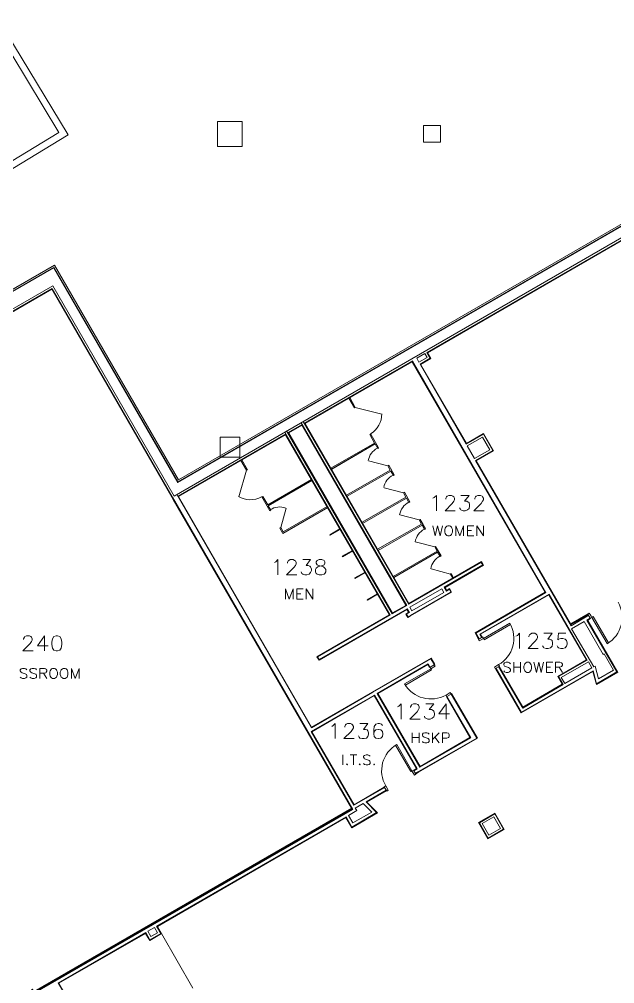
# Model space of a CAD drawing. Header units: millimetres. Extents: x 171 to 6612, y 356 to 4695.
# Drawn here: x 2453 to 3159, y 2614 to 3758 of the extents above; entities that cross this region are included whole.
import ezdxf

# ---------------------------------------------------------------- set-up
doc = ezdxf.new("R2010")
doc.units = ezdxf.units.MM
for name, color, linetype in [('descriptions', 252, 'Continuous'), ('doors', 170, 'Continuous'), ('rooms', 30, 'Continuous'), ('walls', 7, 'Continuous'), ('washrooms', 192, 'Continuous')]:
    doc.layers.add(name, color=color, linetype=linetype)

msp = doc.modelspace()

# ---------------------------------------------------------------- linework, layer by layer
at = {"layer": 'descriptions', "lineweight": 9}
for points in [[(2943.7, 3157.1), (2946.5, 3145.2), (2949.3, 3157.1), (2952.1, 3145.2), (2954.9, 3157.1)], [(2971, 3145.2), (2971, 3157.1), (2975.5, 3145.2), (2980.1, 3157.1), (2980.1, 3145.2)], [(2992.1, 3145.2), (2984.6, 3145.2), (2984.6, 3157.1), (2992.1, 3157.1)], [(2995.6, 3145.2), (2995.6, 3157.1), (3003.5, 3145.2), (3003.5, 3157.1)], [(2984.6, 3151.5), (2989.3, 3151.5)], [(2768.9, 3070.3), (2768.9, 3082.3), (2773.4, 3070.3), (2778, 3082.3), (2778, 3070.3)], [(2790, 3070.3), (2782.5, 3070.3), (2782.5, 3082.3), (2790, 3082.3)], [(2782.5, 3076.6), (2787.2, 3076.6)], [(2793.5, 3070.3), (2793.5, 3082.3), (2801.4, 3070.3), (2801.4, 3082.3)], [(3035.6, 2993.6), (3034.4, 2994.8), (3032.8, 2995.5), (3030.4, 2995.5), (3028.6, 2994.8), (3027.6, 2993.6), (3027.6, 2992.4), (3028.1, 2991.5), (3028.6, 2990.8), (3029.7, 2990.3), (3033.2, 2989.2), (3034.4, 2988.5), (3034.9, 2988), (3035.6, 2986.8), (3035.6, 2985.2), (3034.4, 2984), (3032.8, 2983.3), (3030.4, 2983.3), (3028.6, 2984), (3027.6, 2985.2)], [(3039.6, 2995.5), (3039.6, 2983.3)], [(3047.5, 2995.5), (3047.5, 2983.3)], [(3063.4, 2995.5), (3066.5, 2983.3), (3069.3, 2995.5), (3072.1, 2983.3), (3074.9, 2995.5)], [(3085.9, 2983.3), (3078.4, 2983.3), (3078.4, 2995.5), (3085.9, 2995.5)], [(3089.1, 2983.3), (3089.1, 2995.5), (3094.3, 2995.5), (3096.2, 2994.8), (3096.6, 2994.3), (3097.3, 2993.1), (3097.3, 2992), (3096.6, 2990.8), (3096.2, 2990.3), (3094.3, 2989.6), (3089.1, 2989.6)], [(2462.5, 2986.6), (2461.3, 2987.7), (2459.7, 2988.2), (2457.3, 2988.2), (2455.7, 2987.7), (2454.5, 2986.6), (2454.5, 2985.4), (2455.2, 2984.2), (2455.7, 2983.8), (2456.9, 2983.1), (2460.4, 2981.9), (2461.3, 2981.4), (2462, 2981), (2462.5, 2979.8), (2462.5, 2977.9), (2461.3, 2976.8), (2459.7, 2976.3), (2457.3, 2976.3), (2455.7, 2976.8), (2454.5, 2977.9)], [(2473.9, 2986.6), (2472.8, 2987.7), (2471.1, 2988.2), (2468.8, 2988.2), (2467.2, 2987.7), (2466, 2986.6), (2466, 2985.4), (2466.5, 2984.2), (2467.2, 2983.8), (2468.3, 2983.1), (2471.6, 2981.9), (2472.8, 2981.4), (2473.5, 2981), (2473.9, 2979.8), (2473.9, 2977.9), (2472.8, 2976.8), (2471.1, 2976.3), (2468.8, 2976.3), (2467.2, 2976.8), (2466, 2977.9)], [(2477.9, 2976.3), (2477.9, 2988.2), (2483.1, 2988.2), (2484.9, 2987.7), (2485.4, 2987), (2485.9, 2986.1), (2485.9, 2984.9), (2485.4, 2983.8), (2484.9, 2983.1), (2483.1, 2982.6), (2477.9, 2982.6)], [(2515.1, 2976.3), (2515.1, 2988.2), (2519.8, 2976.3), (2524.2, 2988.2), (2524.2, 2976.3)], [(3039.6, 2989.6), (3047.5, 2989.6)], [(3078.4, 2989.6), (3083.1, 2989.6)], [(3093.4, 2989.6), (3097.3, 2983.3)], [(2481.9, 2982.6), (2485.9, 2976.3)], [(2919.1, 2911.7), (2919.1, 2899.8)], [(2919.1, 2906.1), (2927.3, 2906.1)], [(2927.3, 2911.7), (2927.3, 2899.8)], [(2939.2, 2910.1), (2938, 2911.3), (2936.4, 2911.7), (2934.1, 2911.7), (2932.2, 2911.3), (2931.3, 2910.1), (2931.3, 2908.9), (2931.7, 2907.7), (2932.2, 2907.3), (2933.4, 2906.6), (2936.9, 2905.6), (2938, 2904.9), (2938.5, 2904.5), (2939.2, 2903.3), (2939.2, 2901.4), (2938, 2900.5), (2936.4, 2899.8), (2934.1, 2899.8), (2932.2, 2900.5), (2931.3, 2901.4)], [(2943.2, 2911.7), (2943.2, 2899.8)], [(2951.1, 2911.7), (2943.2, 2903.8)], [(2946, 2906.6), (2951.1, 2899.8)], [(2955.1, 2899.8), (2955.1, 2911.7), (2960.3, 2911.7), (2962.1, 2911.3), (2962.6, 2910.8), (2963.1, 2909.6), (2963.1, 2907.7), (2962.6, 2906.6), (2962.1, 2906.1), (2960.3, 2905.6), (2955.1, 2905.6)], [(2837, 2885.8), (2837, 2873.8)], [(2845.6, 2885.8), (2853.6, 2885.8)], [(2849.6, 2885.8), (2849.6, 2873.8)], [(2869.5, 2884.1), (2868.3, 2885.1), (2866.7, 2885.8), (2864.4, 2885.8), (2862.7, 2885.1), (2861.5, 2884.1), (2861.5, 2883), (2862, 2881.8), (2862.7, 2881.1), (2863.9, 2880.6), (2867.2, 2879.4), (2868.3, 2879), (2869, 2878.3), (2869.5, 2877.1), (2869.5, 2875.5), (2868.3, 2874.3), (2866.7, 2873.8), (2864.4, 2873.8), (2862.7, 2874.3), (2861.5, 2875.5)]]:
    msp.add_lwpolyline(points, dxfattribs=at)
for points in [[(2961.2, 3157.1), (2960, 3156.6), (2959.1, 3155.5), (2958.4, 3154.3), (2957.9, 3152.7), (2957.9, 3149.6), (2958.4, 3148), (2959.1, 3146.8), (2960, 3145.6), (2961.2, 3145.2), (2963.5, 3145.2), (2964.7, 3145.6), (2965.9, 3146.8), (2966.3, 3148), (2967, 3149.6), (2967, 3152.7), (2966.3, 3154.3), (2965.9, 3155.5), (2964.7, 3156.6), (2963.5, 3157.1)], [(3055, 2995.5), (3053.8, 2994.8), (3052.7, 2993.6), (3052.2, 2992.4), (3051.5, 2990.8), (3051.5, 2988), (3052.2, 2986.3), (3052.7, 2985.2), (3053.8, 2984), (3055, 2983.3), (3057.3, 2983.3), (3058.5, 2984), (3059.4, 2985.2), (3060.1, 2986.3), (3060.6, 2988), (3060.6, 2990.8), (3060.1, 2992.4), (3059.4, 2993.6), (3058.5, 2994.8), (3057.3, 2995.5)], [(2492.9, 2988.2), (2491.7, 2987.7), (2490.6, 2986.6), (2490.1, 2985.4), (2489.4, 2983.8), (2489.4, 2981), (2490.1, 2979.1), (2490.6, 2977.9), (2491.7, 2976.8), (2492.9, 2976.3), (2495.2, 2976.3), (2496.2, 2976.8), (2497.3, 2977.9), (2498, 2979.1), (2498.5, 2981), (2498.5, 2983.8), (2498, 2985.4), (2497.3, 2986.6), (2496.2, 2987.7), (2495.2, 2988.2)], [(2505.5, 2988.2), (2504.4, 2987.7), (2503.2, 2986.6), (2502.5, 2985.4), (2502, 2983.8), (2502, 2981), (2502.5, 2979.1), (2503.2, 2977.9), (2504.4, 2976.8), (2505.5, 2976.3), (2507.6, 2976.3), (2508.8, 2976.8), (2510, 2977.9), (2510.7, 2979.1), (2511.1, 2981), (2511.1, 2983.8), (2510.7, 2985.4), (2510, 2986.6), (2508.8, 2987.7), (2507.6, 2988.2)], [(2842.1, 2875), (2841.4, 2874.3), (2842.1, 2873.8), (2842.6, 2874.3)], [(2856.9, 2875), (2856.4, 2874.3), (2856.9, 2873.8), (2857.6, 2874.3)], [(2874.2, 2875), (2873.5, 2874.3), (2874.2, 2873.8), (2874.6, 2874.3)]]:
    msp.add_lwpolyline(points, close=True, dxfattribs=at)
at = {"layer": 'doors', "lineweight": 9}
for centre, radius, start, end in [((3131.7, 3048.7), 36.3, 300.6022, 29.535), ((3003.9, 3023.8), 35.8, 299.5155, 30.1128), ((2941.4, 2988.2), 36.3, 210.6022, 299.535), ((2918.6, 2866.9), 35.7, 119.7429, 210.3943)]:
    msp.add_arc(centre, radius, start, end, dxfattribs=at)
at = {"layer": 'rooms', "lineweight": 9}
for points in [[(2943.4, 3189.9), (2945.3, 3190.6), (2947.9, 3193.1), (2947.9, 3175.1)], [(2958.9, 3188.9), (2958.9, 3189.9), (2959.8, 3191.5), (2960.7, 3192.4), (2962.4, 3193.1), (2965.9, 3193.1), (2967.5, 3192.4), (2968.4, 3191.5), (2969.1, 3189.9), (2969.1, 3188), (2968.4, 3186.3), (2966.6, 3183.8), (2958.2, 3175.1), (2970.1, 3175.1)], [(2976.9, 3193.1), (2986.5, 3193.1), (2981.3, 3186.3), (2983.9, 3186.3), (2985.5, 3185.4), (2986.5, 3184.7), (2987.2, 3182.1), (2987.2, 3180.3), (2986.5, 3177.7), (2984.6, 3176.1), (2982, 3175.1), (2979.4, 3175.1), (2976.9, 3176.1), (2976.2, 3177), (2975.2, 3178.6)], [(2993.2, 3188.9), (2993.2, 3189.9), (2994.2, 3191.5), (2994.9, 3192.4), (2996.8, 3193.1), (3000, 3193.1), (3001.9, 3192.4), (3002.6, 3191.5), (3003.5, 3189.9), (3003.5, 3188), (3002.6, 3186.3), (3001, 3183.8), (2992.3, 3175.1), (3004.5, 3175.1)], [(2755.8, 3113.6), (2757.5, 3114.5), (2760, 3117.1), (2760, 3099.1)], [(2771.3, 3112.9), (2771.3, 3113.6), (2772, 3115.5), (2772.9, 3116.2), (2774.5, 3117.1), (2778, 3117.1), (2779.7, 3116.2), (2780.6, 3115.5), (2781.5, 3113.6), (2781.5, 3112), (2780.6, 3110.3), (2779, 3107.7), (2770.3, 3099.1), (2782.2, 3099.1)], [(2789.3, 3117.1), (2798.6, 3117.1), (2793.5, 3110.3), (2796, 3110.3), (2797.7, 3109.4), (2798.6, 3108.4), (2799.6, 3105.9), (2799.6, 3104.2), (2798.6, 3101.7), (2797, 3100), (2794.4, 3099.1), (2791.8, 3099.1), (2789.3, 3100), (2788.3, 3100.7), (2787.4, 3102.6)], [(3041.9, 3026.3), (3043.8, 3027.3), (3046.3, 3029.9), (3046.3, 3011.8)], [(3057.3, 3025.4), (3057.3, 3026.3), (3058.3, 3028), (3059.2, 3028.9), (3060.8, 3029.9), (3064.4, 3029.9), (3066, 3028.9), (3066.9, 3028), (3067.6, 3026.3), (3067.6, 3024.7), (3066.9, 3022.8), (3065.1, 3020.3), (3056.6, 3011.8), (3068.6, 3011.8)], [(3075.3, 3029.9), (3084.9, 3029.9), (3079.8, 3022.8), (3082.4, 3022.8), (3084, 3022.1), (3084.9, 3021.2), (3085.6, 3018.6), (3085.6, 3017), (3084.9, 3014.4), (3083.1, 3012.5), (3080.5, 3011.8), (3077.9, 3011.8), (3075.3, 3012.5), (3074.6, 3013.5), (3073.7, 3015.1)], [(3101.1, 3029.9), (3092.7, 3029.9), (3091.7, 3022.1), (3092.7, 3022.8), (3095.2, 3023.8), (3097.8, 3023.8), (3100.4, 3022.8), (3102, 3021.2), (3102.9, 3018.6), (3102.9, 3017), (3102, 3014.4), (3100.4, 3012.5), (3097.8, 3011.8), (3095.2, 3011.8), (3092.7, 3012.5), (3091.7, 3013.5), (3090.8, 3015.1)], [(2458.5, 3022.6), (2458.5, 3023.3), (2459.4, 3025.2), (2460.1, 3025.9), (2462, 3026.8), (2465.3, 3026.8), (2467.2, 3025.9), (2467.9, 3025.2), (2468.8, 3023.3), (2468.8, 3021.7), (2467.9, 3020), (2466.2, 3017.5), (2457.6, 3008.8), (2469.7, 3008.8)], [(2483.3, 3008.8), (2483.3, 3026.8), (2474.9, 3014.9), (2487.7, 3014.9)], [(2901.8, 2942.6), (2903.4, 2943.5), (2906, 2946.1), (2906, 2928.1)], [(2917.2, 2941.9), (2917.2, 2942.6), (2918.2, 2944.5), (2918.9, 2945.2), (2920.7, 2946.1), (2924, 2946.1), (2925.9, 2945.2), (2926.6, 2944.5), (2927.5, 2942.6), (2927.5, 2941), (2926.6, 2939.3), (2924.9, 2936.8), (2916.3, 2928.1), (2928.4, 2928.1)], [(2935.2, 2946.1), (2944.6, 2946.1), (2939.4, 2939.3), (2942, 2939.3), (2943.9, 2938.4), (2944.6, 2937.5), (2945.5, 2934.9), (2945.5, 2933.2), (2944.6, 2930.7), (2942.9, 2929), (2940.4, 2928.1), (2937.8, 2928.1), (2935.2, 2929), (2934.3, 2929.7), (2933.6, 2931.6)], [(2959.3, 2928.1), (2959.3, 2946.1), (2950.7, 2934.2), (2963.5, 2934.2)], [(2823.7, 2919.4), (2825.3, 2920.4), (2827.9, 2922.7), (2827.9, 2904.9)], [(2839.1, 2918.5), (2839.1, 2919.4), (2840, 2921.1), (2840.7, 2922), (2842.6, 2922.7), (2845.9, 2922.7), (2847.7, 2922), (2848.4, 2921.1), (2849.4, 2919.4), (2849.4, 2917.8), (2848.4, 2915.9), (2846.8, 2913.4), (2838.2, 2904.9), (2850.3, 2904.9)], [(2857.1, 2922.7), (2866.5, 2922.7), (2861.3, 2915.9), (2863.9, 2915.9), (2865.8, 2915.2), (2866.5, 2914.3), (2867.4, 2911.7), (2867.4, 2910.1), (2866.5, 2907.5), (2864.8, 2905.6), (2862.2, 2904.9), (2859.7, 2904.9), (2857.1, 2905.6), (2856.2, 2906.6), (2855.5, 2908.2)], [(2883.8, 2920.4), (2882.8, 2922), (2880.3, 2922.7), (2878.6, 2922.7), (2876, 2922), (2874.2, 2919.4), (2873.5, 2915.2), (2873.5, 2910.8), (2874.2, 2907.5), (2876, 2905.6), (2878.6, 2904.9), (2879.3, 2904.9), (2881.9, 2905.6), (2883.8, 2907.5), (2884.5, 2910.1), (2884.5, 2910.8), (2883.8, 2913.4), (2881.9, 2915.2), (2879.3, 2915.9), (2878.6, 2915.9), (2876, 2915.2), (2874.2, 2913.4), (2873.5, 2910.8)]]:
    msp.add_lwpolyline(points, dxfattribs=at)
for points in [[(2808.9, 3117.1), (2806.3, 3116.2), (2805.4, 3114.5), (2805.4, 3112.9), (2806.3, 3111), (2808, 3110.3), (2811.5, 3109.4), (2814.1, 3108.4), (2815.7, 3106.8), (2816.6, 3105.2), (2816.6, 3102.6), (2815.7, 3100.7), (2814.8, 3100), (2812.2, 3099.1), (2808.9, 3099.1), (2806.3, 3100), (2805.4, 3100.7), (2804.7, 3102.6), (2804.7, 3105.2), (2805.4, 3106.8), (2807.3, 3108.4), (2809.6, 3109.4), (2813.1, 3110.3), (2814.8, 3111), (2815.7, 3112.9), (2815.7, 3114.5), (2814.8, 3116.2), (2812.2, 3117.1)], [(2497.1, 3026.8), (2494.5, 3025.9), (2492.9, 3023.3), (2492, 3019.1), (2492, 3016.5), (2492.9, 3012.3), (2494.5, 3009.7), (2497.1, 3008.8), (2498.7, 3008.8), (2501.3, 3009.7), (2503.2, 3012.3), (2503.9, 3016.5), (2503.9, 3019.1), (2503.2, 3023.3), (2501.3, 3025.9), (2498.7, 3026.8)]]:
    msp.add_lwpolyline(points, close=True, dxfattribs=at)
at = {"layer": 'walls', "color": 11, "lineweight": 5, "true_color": 0xf27172}
for points in [[(1336.2, 2915.2), (1342.5, 2904.9), (1452.7, 2972.1), (1450.6, 2975.4), (2511.4, 3620.7), (2428.1, 3757.6), (2288.2, 3672.4), (2326.8, 3609), (1412.7, 3053), (1375.2, 3114.5), (1477.7, 3177), (1519.3, 3108.4), (1526.1, 3112.7), (1480.5, 3188), (1364.2, 3117.1), (1405.9, 3048.8), (1390.4, 3039.4), (1394.7, 3032.7), (1299.9, 2974.9), (1309.3, 2959.7)], [(2156.5, 3496.3), (2337.8, 3606.5), (2299.2, 3669.6), (2425.5, 3746.6), (2500.4, 3623.5), (1154.4, 2804.6)], [(2844, 3308.4), (2850.8, 3297), (2851.7, 3297.5)], [(2845.2, 3309.2), (2851.7, 3297.5), (2883.3, 3289.7)], [(2823.7, 3224.5), (2875.3, 3254.2), (2878.4, 3249), (2879.3, 3249.7), (2870, 3265.9), (2869, 3265.4), (2874.6, 3255.3), (2822.7, 3225.4)], [(2823.4, 3224.2), (2875.3, 3254.2)], [(2722.6, 3223.1), (2723.8, 3223.5), (2717, 3235.2)], [(2716, 3234.5), (2722.6, 3223.1), (2713.7, 3191.7)], [(2841.9, 3192.2), (2893.8, 3222.1), (2896.9, 3217), (2897.8, 3217.7), (2891.5, 3228.9), (2890.3, 3228.2), (2893.1, 3223.3), (2841.2, 3193.4)], [(2890.3, 3228.2), (2867.4, 3234.3)], [(2799.8, 3212.1), (2747.9, 3182.1), (2742, 3192), (2740.8, 3191.5), (2750.2, 3175.1), (2751.4, 3175.8), (2748.3, 3181), (2800.3, 3210.9)], [(2908.8, 3196.2), (2885.9, 3202.3)], [(2860.4, 3160.1), (2912.3, 3190.1), (2915.3, 3184.9), (2916.3, 3185.6), (2910, 3196.9), (2908.8, 3196.2), (2911.6, 3191.3), (2859.7, 3161.3)], [(2818.3, 3180), (2766.3, 3150.1), (2763.3, 3155), (2762.4, 3154.3), (2765.9, 3148.2), (2819, 3178.9)], [(2763.3, 3155), (2769.6, 3177.9)], [(2927.3, 3164.1), (2904.4, 3170.2)], [(2932, 3158.7), (2928.4, 3164.8), (2927.3, 3164.1), (2930.3, 3159.2), (2878.2, 3129.3)], [(2878.9, 3128.1), (2930.8, 3158), (2933.8, 3152.9), (2935, 3153.6), (2931.5, 3159.7)], [(2833.5, 3153.6), (2821.3, 3146.6), (2821.8, 3145.9), (2833.9, 3152.9)], [(2950.4, 3126.7), (2946.9, 3132.8), (2945.8, 3132.1), (2948.8, 3127.2), (2896.6, 3097.2)], [(2945.8, 3132.1), (2922.8, 3138.2)], [(2848.2, 3127.9), (2836, 3121.1), (2836.5, 3120.4), (2848.7, 3127.4)], [(2897.3, 3096.1), (2949.3, 3126), (2952.3, 3120.8), (2953.5, 3121.5), (2950, 3127.6)], [(2863.2, 3102.4), (2851, 3095.4), (2851.3, 3094.6), (2863.4, 3101.7)], [(2964.5, 3100), (2941.5, 3106.1)], [(2968.2, 3095.6), (2965.4, 3100.5), (2964.5, 3100), (2967.3, 3095.1)], [(2877.9, 3076.6), (2865.8, 3069.6), (2866.2, 3069.2), (2878.2, 3076.2)], [(2622, 2673.8), (2659.2, 2609)]]:
    msp.add_lwpolyline(points, dxfattribs=at)
at = {"layer": 'walls', "color": 11, "lineweight": 9, "true_color": 0xf27172}
for points in [[(1566.1, 2903.8), (1571.7, 2893.9), (1562.6, 2888.8), (1562.6, 2888.6), (1557, 2898.4), (1569.2, 2905.4), (1572.9, 2907.5), (1637, 2944.7), (1637.2, 2944.2), (1637.2, 2944), (1625.5, 2964.1), (2495.2, 3466.3), (2642.1, 3211.8), (3434.6, 3669.4)], [(3435.6, 3667.7), (2641.4, 3209.3), (2494.5, 3463.5), (1626.7, 2962.5)], [(2641.2, 3209), (2494.5, 3463.3), (1626.7, 2962.3), (2494.5, 3463.1), (2641.4, 3208.6), (3435.8, 3667.3)], [(3435.6, 3667.5), (2641.2, 3208.8)], [(1658.5, 2956.4), (1656.9, 2959.2), (2493.1, 3441.8), (2637, 3192.4), (3441.7, 3657.2)], [(3430.9, 3647.9), (2936.4, 3362.5), (2940.4, 3355.7), (2928.4, 3348.7), (2983.2, 3253.9), (3003.5, 3265.9), (3014.8, 3246.5), (2994.2, 3234.5), (3107.4, 3038.7), (3128.4, 3051.1)], [(3127.5, 3052.5), (3127.3, 3052.8), (3106.7, 3041.1), (2995.1, 3234.3), (3015.5, 3246.2), (3003.8, 3266.6), (2983.4, 3254.9), (2929.1, 3348.4), (2941.1, 3355.5), (2937.1, 3362.3), (3429.3, 3646.5), (3431.6, 3642.2), (3425.3, 3638.5), (3422.9, 3642.7), (3420.1, 3641.1), (3424.1, 3634.3), (3433.2, 3639.4), (3610.8, 3332.1), (3608, 3330.4), (3608.2, 3330.2)], [(2117.2, 3216.8), (2117.5, 3216.8), (2115.6, 3220.3), (2151.1, 3240.8), (2158.9, 3227.3), (2186.5, 3243.2), (2178.7, 3256.8), (2492, 3437.6), (2635.8, 3188.2), (2847, 2822.4), (2470.7, 2605.1), (2469, 2608.1), (2468.8, 2607.9)], [(2636.1, 3189.2), (2492.2, 3438.5), (2177.8, 3257)], [(2998.6, 3023.1), (2994.4, 3030.1), (3077.7, 3078.3), (2919.3, 3352.7), (2791.1, 3278.7)], [(2960, 3080.6), (2958.2, 3084.1), (3003.8, 3110.6), (3001.2, 3114.8), (2915.3, 3064.9), (2792.1, 3278.5), (2919.1, 3351.7), (3076.8, 3078.5), (2993.7, 3030.3), (2997.9, 3022.8)], [(2787.6, 3279.4), (2912.8, 3062.8), (2895.5, 3052.8), (2770.3, 3269.6)], [(2788.8, 3277.3), (2771.5, 3267.3)], [(2772, 3266.8), (2789.3, 3276.9)], [(2788.3, 3276.4), (2911.6, 3062.8), (2912.3, 3063.3)], [(2790, 3280.8), (2915.1, 3064.2), (3001, 3113.8), (3002.8, 3110.8), (2957.2, 3084.4), (2959.8, 3079.9), (2963.3, 3081.8), (2964.9, 3078.7), (2917, 3050.9), (2914.2, 3049.3), (2912.3, 3052.3), (2915.1, 3054.2)], [(2769.4, 3266.1), (2641.2, 3192.2)], [(2945.3, 2992.4), (2946, 2992.7), (2941.5, 3000.4), (2871.8, 2960.1), (2799.8, 2918.5), (2642.1, 3192), (2769.1, 3265.2), (2892.2, 3051.8), (2806.1, 3002), (2808.7, 2997.8), (2912.8, 3057.9), (2914.9, 3054.6), (2915.1, 3054.2), (2915.8, 3054.4), (2913, 3058.9), (2808.9, 2998.7), (2807, 3001.8), (2893.1, 3051.6), (2768, 3268.2)], [(2895, 3053.5), (2895.9, 3053.9), (2772.7, 3267.3)], [(2467.2, 2606.9), (2470, 2602.3), (2848.7, 2821), (2634.9, 3191.3)], [(2945.5, 2992.4), (2941.3, 2999.4), (2872.5, 2959.9), (2799.6, 2917.8), (2640, 3194.3)], [(3021.5, 2990.3), (3050.1, 2941.2), (3098, 2969), (3092.7, 2978.4), (3126.6, 2998), (3081.4, 3076.2), (2999.3, 3028.9), (3001.7, 3024.9)], [(3002.1, 3025.2), (3000.3, 3028.7), (3081.2, 3075.5), (3125.9, 2998.3), (3091.7, 2978.6), (3097.1, 2969.3), (3050.3, 2942.1), (3022.2, 2990.6)], [(2911.6, 3062.8), (2895.9, 3053.9)], [(3127.7, 3052.3), (3106.5, 3040.1)], [(3018, 2988.2), (3048.4, 2935.4), (3133.4, 2984.5), (3137.6, 2969), (3162.8, 2983.8), (3127.3, 3045.3), (3130.6, 3047.4), (3130.3, 3047.6)], [(3018.5, 2988.5), (3048.7, 2936.3), (3133.8, 2985.4), (3137.8, 2970), (3161.9, 2984), (3126.3, 3045.5), (3130.3, 3047.9)], [(3128, 3051.8), (3106.9, 3039.7)], [(3126.8, 3046), (3127.3, 3045.3)], [(2940.4, 2989.4), (2938, 2993.4), (2877.7, 2958.5), (2928.2, 2871), (2988.6, 2905.9), (2960.3, 2954.8)], [(2960.3, 2955), (2959.8, 2954.5), (2987.6, 2906.1), (2928.4, 2871.7), (2878.4, 2958.3), (2937.8, 2992.7), (2939.7, 2989.2), (2940.4, 2989.6)], [(2886.6, 2846.9), (2850.1, 2825.9), (2799.3, 2913.4), (2874.4, 2956.6), (2924.9, 2869.2), (2921.2, 2866.8)], [(2886.1, 2847.4), (2850.3, 2826.6), (2800.3, 2913.1), (2874.2, 2955.9), (2924.2, 2869.4), (2920.7, 2867.3)], [(2923.3, 2863.1), (2926.6, 2865.2), (2996.5, 2905.4), (2965.9, 2958.3), (2965.4, 2957.8), (2995.6, 2905.6), (2926.8, 2865.9), (2922.8, 2863.8)], [(2888.2, 2843.7), (2864.4, 2829.9), (2877, 2817.2), (2847.7, 2800.1), (2840.7, 2812.1), (2616.2, 2682.5), (2621.1, 2674.1), (2608.2, 2666.6), (2603.3, 2675), (2499.4, 2615.1), (2505.5, 2604.8), (2477, 2588.5)], [(2840.3, 2811.8), (2840.5, 2811.4), (2847.5, 2799.2), (2878.2, 2817), (2865.3, 2829.6), (2888.7, 2843.2)], [(2864.8, 2830.1), (2865.3, 2829.6)], [(2467.9, 2607.4), (2470.2, 2603.4), (2848.2, 2821.7)], [(2468.6, 2607.6), (2470.4, 2604.4), (2848, 2822.1)], [(2500.4, 2614.9), (2603.1, 2674.1), (2608, 2665.6), (2622, 2673.8), (2617.1, 2682.3), (2840.5, 2811.4)], [(2478.4, 2588.5), (2506.2, 2604.6), (2500.4, 2614.9), (2500.1, 2615.4)]]:
    msp.add_lwpolyline(points, dxfattribs=at)
at = {"layer": 'walls', "color": 11, "lineweight": 0, "true_color": 0xf27172}
for points in [[(2717.7, 3606.9), (2717.7, 3636.6), (2688.2, 3636.6), (2688.2, 3606.9)], [(2952.5, 3611.8), (2952.5, 3631.7), (2932.4, 3631.7), (2932.4, 3611.8)], [(2714.9, 3238.7), (2714.9, 3262.4), (2691.3, 3262.4), (2691.3, 3238.7)]]:
    msp.add_lwpolyline(points, close=True, dxfattribs=at)
at = {"layer": 'walls', "color": 11, "lineweight": 9, "true_color": 0xf27172}
for points in [[(2927, 3351), (2924.5, 3355.7), (2934.1, 3361.3), (2936.9, 3356.6)], [(2993, 3236.9), (2984.4, 3251.8), (3002.6, 3262.4), (3011.3, 3247.4)], [(2956.8, 3078), (2954.2, 3082.5), (2916.3, 3060.7), (2918.9, 3056.3)], [(3127.5, 3052.5), (3129.1, 3053.7), (3130.1, 3052.1), (3131.3, 3050.2), (3132.2, 3048.6), (3130.3, 3047.6)], [(3004.5, 3022.1), (3003.5, 3023.8), (3034.9, 3041.8), (3035.6, 3040.1)], [(3134.3, 2989.9), (3135.9, 2991), (3140.1, 2975.6), (3157.9, 2985.9), (3146.7, 3005.5), (3145.5, 3004.8), (3123.1, 3043.9), (3108.1, 3035.2)], [(3133.8, 3049.7), (3132.2, 3048.6), (3150.2, 3017.5), (3151.8, 3018.4)], [(2997.7, 3022.6), (3002.6, 3025.4), (3003.5, 3023.8), (2998.6, 3021)], [(3100.1, 2970.2), (3132.2, 2988.7), (3128, 2995.9), (3095.9, 2977.5)], [(2942.2, 2986.3), (2941.3, 2987.7), (2910.2, 2969.7), (2911.1, 2968.3)], [(2946.5, 2990.8), (2945.3, 2992.4), (2940.4, 2989.6), (2941.3, 2987.7)], [(3016.6, 2989.6), (3021.5, 2992.7), (3022.5, 2990.8), (3017.6, 2988)], [(2965.4, 2957.8), (2964.2, 2959.4), (2959.3, 2956.6), (2960.3, 2955)], [(2917.5, 2865.9), (2918.9, 2866.8), (2900.8, 2897.9), (2899.4, 2897)], [(2921.7, 2861.7), (2923.5, 2862.8), (2920.5, 2867.7), (2918.9, 2866.8)], [(2888.9, 2842.7), (2890.6, 2843.9), (2887.7, 2848.8), (2885.9, 2847.9)], [(2843.8, 2813.9), (2848.9, 2805.1), (2871.1, 2817.9), (2861.1, 2828), (2851.7, 2822.6), (2853.6, 2819.6)], [(3008.9, 2786.3), (3028.1, 2797.3), (3017.1, 2816.5), (2997.9, 2805.5)], [(3009.1, 2787), (3027.4, 2797.6), (3016.9, 2815.6), (2998.9, 2805.3)], [(3002.1, 2804.4), (3015.9, 2812.3), (3023.9, 2798.5), (3010.1, 2790.6)], [(2617.1, 2674.8), (2609.4, 2670.3), (2605.9, 2676.6), (2613.6, 2681.1)]]:
    msp.add_lwpolyline(points, close=True, dxfattribs=at)
at = {"layer": 'walls', "color": 11, "lineweight": 5, "true_color": 0xf27172}
for centre, radius, start, end in [((2856.1, 3289.5), 27, 300.3992, 1.2085), ((2887.2, 3231), 20.5, 117.0264, 170.2222), ((2905.7, 3199), 20.5, 117.0264, 170.2222), ((2727.2, 3215.1), 27, 238.7933, 299.5972), ((2762.1, 3159), 20.5, 69.7742, 122.9754), ((2924.4, 3166.9), 20.5, 117.0264, 170.2222), ((2942.9, 3134.9), 20.5, 117.0264, 170.2222), ((2961.4, 3102.8), 20.5, 117.0264, 170.2222)]:
    msp.add_arc(centre, radius, start, end, dxfattribs=at)
at = {"layer": 'washrooms', "lineweight": 9}
msp.add_lwpolyline([(2914.9, 3054.6), (2911.4, 3052.5), (2913.9, 3048.3), (2917.2, 3050.4), (2965.9, 3078.5), (2963.5, 3082.7), (2960, 3080.6), (2960.3, 3080.1)], dxfattribs=at)

doc.saveas('drawing.dxf')
